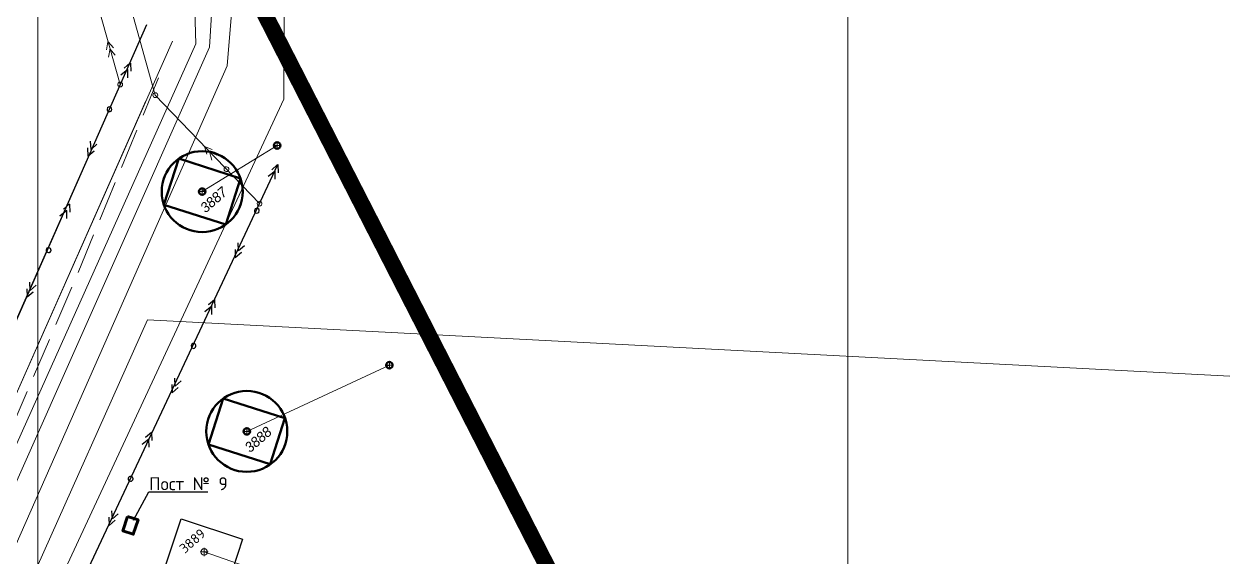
# Model space of a CAD drawing. Header units: millimetres. Extents: x 519 to 9564855, y -810 to 5021775.
# Drawn here: x 9533983 to 9535463, y 5001336 to 5001994 of the extents above; entities that cross this region are included whole.
import ezdxf

# ---------------------------------------------------------------- set-up
doc = ezdxf.new("R2010")
doc.units = ezdxf.units.MM
doc.header["$LTSCALE"] = 2
doc.header["$MEASUREMENT"] = 0
doc.header["$PDMODE"] = 2
doc.header["$PDSIZE"] = 5
for name, pattern in [('92051501$0$GROUND2', [35, 25, -10]), ('DASHED', [0.75, 0.5, -0.25]), ('HIDDEN2', [4.7625, 3.175, -1.5875]), ('НЕПРЕРЫВНАЯ_ЛИНИЯ', [0])]:
    doc.linetypes.add(name, pattern=pattern)
for name, color, linetype in [('GRID_PULKOVO', 7, 'Continuous'), ('OilColl&Flowlines', 3, 'Continuous'), ('PPLINE_WAT', 7, 'WTR_LINE'), ('ROAD_FIELD', 255, '92051501$0$GROUND2'), ('Stage 9.Frame&Text', 7, 'Continuous')]:
    doc.layers.add(name, color=color, linetype=linetype)
for name, color, linetype, lineweight in [('KTO to TEXACO OilLine', 107, 'НЕПРЕРЫВНАЯ_ЛИНИЯ', 60), ('Land lease as of 24.06.2004', 47, 'HIDDEN2', 70), ('PPLINE_GAS', 4, 'GAS_LINE', 30), ('Скважины на 2026', 222, 'Continuous', 50), ('Электро', 1, 'Continuous', 30), ('Электроснаб', 1, 'Continuous', 18), ('Электроснабжене', 1, 'Continuous', 18)]:
    doc.layers.add(name, color=color, linetype=linetype, lineweight=lineweight)
doc.styles.add('92051501$0$STANDARD', font='simplex.shx')
doc.styles.add('Elect', font='isocpeur.ttf')
doc.styles.add('Line_GUGK', font='')
doc.styles.get('Line_GUGK').set_extended_font_data('Bm431', italic=True)
doc.linetypes.add('GAS_LINE', pattern='A,0.5,-0.2,["G",92051501$0$STANDARD,S=0.1,R=0,X=-0.1,Y=-0.05],-0.05', length=0.75)
doc.linetypes.add('WTR_LINE', pattern='A,0.5,-0.2,["W",92051501$0$STANDARD,S=0.1,R=0,X=-0.1,Y=-0.05],-0.05', length=0.75)

# ---------------------------------------------------------------- blocks, each defined once
blk = doc.blocks.new('92051501$0$WELLPAD')
at = {"flags": 128}
blk.add_lwpolyline([(40, -30), (-40, -30), (-40, 30), (40, 30)], close=True, dxfattribs=at)

msp = doc.modelspace()

# ---------------------------------------------------------------- linework, layer by layer
at = {"linetype": 'ByBlock', "lineweight": 25}
for p, q in [((9534118.19972, 5001381.29555), (9534137.30479, 5001416.37492)), ((9534137.30479, 5001416.37492), (9534209.77454, 5001416.37492))]:
    msp.add_line(p, q, dxfattribs=at)
at = {"linetype": 'ByBlock', "lineweight": 60}
msp.add_lwpolyline([(9534110.94118, 5001386.0364), (9534123.76796, 5001381.86872), (9534117.95625, 5001363.9821), (9534105.12947, 5001368.14978)], close=True, dxfattribs=at)
at = {"layer": 'DEFPOINTS', "lineweight": 0, "ltscale": 80}
msp.add_point((9534205.4, 5001342.1), dxfattribs=at)
msp.add_point((9534205.4, 5001342.1), dxfattribs=at)
msp.add_point((9534205.4, 5001342.1), dxfattribs=at)
at = {"layer": 'GRID_PULKOVO', "lineweight": 0}
for p, q in [((9534000, 5010000), (9534000, 4992000)), ((9535000, 5010000), (9535000, 4997493.94022))]:
    msp.add_line(p, q, dxfattribs=at)
at = {"layer": 'KTO to TEXACO OilLine', "lineweight": 0, "extrusion": (0, 0, -1)}
for p, q in [((9534135.36622, 5001628.52621), (9532876.39227, 4998813.45623)), ((9534500, 5001609.62), (9534135.36622, 5001628.52621))]:
    msp.add_line(p, q, dxfattribs=at)
at = {"layer": 'KTO to TEXACO OilLine', "lineweight": 0}
msp.add_line((9540000, 5001324.44587), (9534500, 5001609.62), dxfattribs=at)
at = {"layer": 'Land lease as of 24.06.2004', "color": 34, "linetype": 'DASHED', "lineweight": 0, "ltscale": 50, "const_width": 20}
msp.add_lwpolyline([(9519654.3, 5003739.6), (9532971.6, 5004566.6), (9534671.1, 5001241.4), (9547648.8, 4998330.8), (9546800.6, 4994774.1), (9538599.5, 4994719.2), (9534700.1, 4995931.6), (9534118, 4994384.9), (9531927.8, 4994990.9), (9532139.5, 4996381.2), (9522290.1, 4999426.3), (9519885.3, 4999727), (9519654.3, 5003739.6)], dxfattribs=at)
at = {"layer": 'OilColl&Flowlines', "lineweight": 0}
msp.add_line((9534205.4, 5001342.1), (9534271.34165, 5001319.04875), dxfattribs=at)
msp.add_lwpolyline([(9533000, 4999030.09132), (9533615.18224, 5000421.08812), (9534303.88294, 5001901.26817), (9534304.3202, 5002003.60385), (9532251.82783, 5009271.49641)], dxfattribs=at)
at = {"layer": 'PPLINE_GAS', "lineweight": 0, "ltscale": 40}
for p, q in [((9534216.23835, 5002033.37424), (9534212.12788, 5001965.35709)), ((9534212.1526, 5001965.41266), (9533540.56966, 5000455.90191))]:
    msp.add_line(p, q, dxfattribs=at)
at = {"layer": 'PPLINE_WAT', "lineweight": 0}
msp.add_lwpolyline([(9533000, 5006417.04476), (9534241.35452, 5002031.92113), (9534233.93028, 5001942.30806), (9533572.35026, 5000442.91927), (9533000, 4999148.373)], dxfattribs=at)
at = {"layer": 'PPLINE_WAT', "color": 5, "lineweight": 0, "ltscale": 2}
msp.add_lwpolyline([(9533000, 4999292.00293), (9533521.20287, 5000465.19453), (9534195.31134, 5001969.65279), (9534192.94502, 5002039.13618), (9533000, 5006192.97478)], dxfattribs=at)
at = {"layer": 'ROAD_FIELD', "lineweight": 0, "flags": 128}
msp.add_lwpolyline([(9534149.136, 5001927.573), (9534042.901, 5001670.848), (9533823.11436, 5001159.06278)], dxfattribs=at)
at = {"layer": 'Stage 9.Frame&Text', "color": 0, "linetype": 'ByBlock', "lineweight": 0}
msp.add_circle((9534205.45275, 5001342.08255), 4, dxfattribs=at)
msp.add_point((9534205.45275, 5001342.08255), dxfattribs=at)
at = {"layer": 'Скважины на 2026', "lineweight": 5}
for p, q in [((9534295.5, 5001843.9), (9534203, 5001787)), ((9534434, 5001572.8), (9534258, 5001491))]:
    msp.add_line(p, q, dxfattribs=at)
at = {"layer": 'Скважины на 2026', "color": 177, "linetype": 'ByBlock', "ltscale": 50, "true_color": 0x293189}
msp.add_lwpolyline([(9534155.77913, 5001770.56257), (9534232.00178, 5001746.27044), (9534250.22087, 5001803.43743), (9534173.99822, 5001827.72956)], close=True, dxfattribs=at)
at = {"layer": 'Скважины на 2026', "color": 177, "linetype": 'ByBlock', "ltscale": 50, "true_color": 0x293189, "elevation": 0}
msp.add_lwpolyline([(9534210.68232, 5001474.59224), (9534286.90497, 5001450.30011), (9534305.12406, 5001507.4671), (9534228.90141, 5001531.75923)], close=True, dxfattribs=at)
at = {"layer": 'Скважины на 2026', "color": 177, "linetype": 'ByBlock', "ltscale": 50, "true_color": 0x293189}
for centre in [(9534203, 5001787), (9534258, 5001491)]:
    msp.add_circle(centre, 50, dxfattribs=at)
at = {"layer": 'Скважины на 2026', "color": 177, "linetype": 'ByBlock', "true_color": 0x293189}
for centre in [(9534295.5, 5001843.9), (9534203, 5001787), (9534434, 5001572.8), (9534258, 5001491)]:
    msp.add_circle(centre, 4, dxfattribs=at)
at = {"layer": 'Скважины на 2026', "color": 177, "linetype": 'ByBlock', "lineweight": 0, "true_color": 0x293189}
for p in [(9534295.5, 5001843.9), (9534203, 5001787), (9534434, 5001572.8), (9534258, 5001491)]:
    msp.add_point(p, dxfattribs=at)
at = {"layer": 'Электро'}
for p, q in [((9534134.41914, 5001993.0866), (9533000.18214, 4999430.22753)), ((9534114.15666, 5001945.87034), (9534106.79997, 5001939.53128)), ((9534114.3858, 5001945.76496), (9534114.8199, 5001935.8432)), ((9534111.02994, 5001937.86384), (9534102.56407, 5001930.92376)), ((9534110.69536, 5001937.73993), (9534110.79488, 5001927.69425)), ((9534061.56579, 5001841.16727), (9534061.89445, 5001831.01623)), ((9534061.89445, 5001831.01623), (9534069.58571, 5001837.47919)), ((9534065.91946, 5001839.16517), (9534065.25623, 5001849.19231)), ((9534073.04701, 5001845.6096), (9534065.91946, 5001839.16517)), ((9533523.11914, 5000171.2866), (9534296.3347, 5001820.36161)), ((9534292.97885, 5001812.46049), (9534284.51298, 5001805.52041)), ((9534296.10556, 5001820.46698), (9534288.74888, 5001814.12793)), ((9534292.64427, 5001812.33657), (9534292.74378, 5001802.29089)), ((9534296.3347, 5001820.36161), (9534296.7688, 5001810.43985)), ((9534035.9142, 5001763.83965), (9534027.44833, 5001756.89957)), ((9534039.04091, 5001771.84615), (9534031.68423, 5001765.5071)), ((9534035.57962, 5001763.71574), (9534035.67914, 5001753.67006)), ((9534039.27005, 5001771.74078), (9534039.70415, 5001761.81901)), ((9534247.86837, 5001713.76182), (9534247.20513, 5001723.78896)), ((9534254.99591, 5001720.20625), (9534247.86837, 5001713.76182)), ((9534243.5147, 5001715.76392), (9534243.84335, 5001705.61287)), ((9534243.84335, 5001705.61287), (9534251.53462, 5001712.07584)), ((9533990.80372, 5001665.14098), (9533990.14048, 5001675.16812)), ((9533986.45005, 5001667.14309), (9533986.7787, 5001656.99204)), ((9533986.7787, 5001656.99204), (9533994.46997, 5001663.455)), ((9533997.93127, 5001671.58541), (9533990.80372, 5001665.14098)), ((9534214.8476, 5001645.54798), (9534206.38173, 5001638.6079)), ((9534217.97431, 5001653.55447), (9534210.61763, 5001647.21542)), ((9534214.51302, 5001645.42407), (9534214.61254, 5001635.37839)), ((9534218.20345, 5001653.4491), (9534218.63755, 5001643.52734)), ((9534169.73712, 5001546.84931), (9534169.07388, 5001556.87645)), ((9534165.38345, 5001548.85141), (9534165.7121, 5001538.70036)), ((9534165.7121, 5001538.70036), (9534173.40337, 5001545.16333)), ((9534176.86467, 5001553.29374), (9534169.73712, 5001546.84931)), ((9534140.30064, 5001489.58442), (9534132.94396, 5001483.24537)), ((9534140.52978, 5001489.47905), (9534140.96388, 5001479.55728)), ((9534137.17393, 5001481.57793), (9534128.70805, 5001474.63784)), ((9534136.83935, 5001481.45401), (9534136.93886, 5001471.40833)), ((9534087.70977, 5001384.88136), (9534088.03843, 5001374.73031)), ((9534088.03843, 5001374.73031), (9534095.7297, 5001381.19327)), ((9534092.06345, 5001382.87925), (9534091.40021, 5001392.9064)), ((9534099.19099, 5001389.32369), (9534092.06345, 5001382.87925))]:
    msp.add_line(p, q, dxfattribs=at)
for centre, start, end in [((9534088.48648, 5001888.77093), 175.90037937, 355.90037937), ((9534088.48648, 5001888.77093), 355.90037937, 175.90037937), ((9534270.43538, 5001763.36757), 175.90038964, 355.90038964), ((9534270.43538, 5001763.36757), 355.90038964, 175.90038964), ((9534013.37074, 5001714.74674), 175.90038948, 355.90038948), ((9534013.37074, 5001714.74674), 355.90038948, 175.90038948), ((9534192.30414, 5001596.45506), 175.90038964, 355.90038964), ((9534192.30414, 5001596.45506), 355.90038964, 175.90038964), ((9534114.63046, 5001432.48501), 175.90038878, 355.90038878), ((9534114.63046, 5001432.48501), 355.90038878, 175.90038878)]:
    msp.add_arc(centre, 3, start, end, dxfattribs=at)
at = {"layer": 'Электроснаб', "color": 1, "linetype": 'ByBlock', "lineweight": 0}
for p, q in [((9534166.11914, 5001972.9866), (9533031.88214, 4999410.12753)), ((9534061.56579, 5001841.16727), (9534061.89445, 5001831.01623)), ((9534061.89445, 5001831.01623), (9534069.58571, 5001837.47919)), ((9534065.91946, 5001839.16517), (9534065.25623, 5001849.19231)), ((9534073.04701, 5001845.6096), (9534065.91946, 5001839.16517)), ((9533523.11914, 5000171.2866), (9534273.73789, 5001772.16827)), ((9534035.9142, 5001763.83965), (9534027.44833, 5001756.89957)), ((9534039.04091, 5001771.84615), (9534031.68423, 5001765.5071)), ((9534035.57962, 5001763.71574), (9534035.67914, 5001753.67006)), ((9534039.27005, 5001771.74078), (9534039.70415, 5001761.81901)), ((9534247.86837, 5001713.76182), (9534247.20513, 5001723.78896)), ((9534254.99591, 5001720.20625), (9534247.86837, 5001713.76182)), ((9534243.5147, 5001715.76392), (9534243.84335, 5001705.61287)), ((9534243.84335, 5001705.61287), (9534251.53462, 5001712.07584)), ((9533990.80372, 5001665.14098), (9533990.14048, 5001675.16812)), ((9533986.45005, 5001667.14309), (9533986.7787, 5001656.99204)), ((9533986.7787, 5001656.99204), (9533994.46997, 5001663.455)), ((9533997.93127, 5001671.58541), (9533990.80372, 5001665.14098)), ((9534214.8476, 5001645.54798), (9534206.38173, 5001638.6079)), ((9534217.97431, 5001653.55447), (9534210.61763, 5001647.21542)), ((9534214.51302, 5001645.42407), (9534214.61254, 5001635.37839)), ((9534218.20345, 5001653.4491), (9534218.63755, 5001643.52734)), ((9534169.73712, 5001546.84931), (9534169.07388, 5001556.87645)), ((9534165.38345, 5001548.85141), (9534165.7121, 5001538.70036)), ((9534165.7121, 5001538.70036), (9534173.40337, 5001545.16333)), ((9534176.86467, 5001553.29374), (9534169.73712, 5001546.84931)), ((9534140.30064, 5001489.58442), (9534132.94396, 5001483.24537)), ((9534140.52978, 5001489.47905), (9534140.96388, 5001479.55728)), ((9534137.17393, 5001481.57793), (9534128.70805, 5001474.63784)), ((9534136.83935, 5001481.45401), (9534136.93886, 5001471.40833)), ((9534087.70977, 5001384.88136), (9534088.03843, 5001374.73031)), ((9534088.03843, 5001374.73031), (9534095.7297, 5001381.19327)), ((9534092.06345, 5001382.87925), (9534091.40021, 5001392.9064)), ((9534099.19099, 5001389.32369), (9534092.06345, 5001382.87925))]:
    msp.add_line(p, q, dxfattribs=at)
for centre, start, end in [((9534088.48648, 5001888.77093), 175.90037937, 355.90037937), ((9534088.48648, 5001888.77093), 355.90037937, 175.90037937), ((9534270.43538, 5001763.36757), 175.90038964, 355.90038964), ((9534270.43538, 5001763.36757), 355.90038964, 175.90038964), ((9534013.37074, 5001714.74674), 175.90038948, 355.90038948), ((9534013.37074, 5001714.74674), 355.90038948, 175.90038948), ((9534192.30414, 5001596.45506), 175.90038964, 355.90038964), ((9534192.30414, 5001596.45506), 355.90038964, 175.90038964), ((9534114.63046, 5001432.48501), 175.90038878, 355.90038878), ((9534114.63046, 5001432.48501), 355.90038878, 175.90038878)]:
    msp.add_arc(centre, 3, start, end, dxfattribs=at)
at = {"layer": 'Электроснабжене', "color": 1, "lineweight": 0, "ltscale": 50}
for p, q in [((9534145.1, 5001906.2), (9532882, 5006420)), ((9534101.79379, 5001919.36816), (9533086.9, 5005510.5)), ((9534273.73789, 5001772.16827), (9534145.1, 5001906.2))]:
    msp.add_line(p, q, dxfattribs=at)
at = {"layer": 'Электроснабжене', "color": 1, "linetype": 'ByBlock', "lineweight": 0}
for p, q in [((9534086.70099, 5001971.84582), (9534085.02101, 5001962.28119)), ((9534086.94507, 5001971.90936), (9534093.56361, 5001964.50498)), ((9534089.35077, 5001963.66908), (9534087.19287, 5001952.93693)), ((9534089.17027, 5001963.36132), (9534095.60831, 5001955.64917)), ((9534101.79379, 5001919.36816), (9531486.31914, 4996009.5866)), ((9534133.49379, 5001899.26816), (9533031.88214, 4999410.12753)), ((9534061.56579, 5001841.16727), (9534061.89445, 5001831.01623)), ((9534061.89445, 5001831.01623), (9534069.58571, 5001837.47919)), ((9534065.91946, 5001839.16517), (9534065.25623, 5001849.19231)), ((9534073.04701, 5001845.6096), (9534065.91946, 5001839.16517)), ((9534205.80151, 5001842.58932), (9534208.63332, 5001833.30033)), ((9534205.99038, 5001842.75646), (9534215.2438, 5001839.15034)), ((9534211.84412, 5001836.14176), (9534221.07592, 5001832.17951)), ((9534211.86574, 5001836.4979), (9534214.79993, 5001825.95151)), ((9533523.11914, 5000171.2866), (9534273.73789, 5001772.16827)), ((9534035.9142, 5001763.83965), (9534027.44833, 5001756.89957)), ((9534039.04091, 5001771.84615), (9534031.68423, 5001765.5071)), ((9534035.57962, 5001763.71574), (9534035.67914, 5001753.67006)), ((9534039.27005, 5001771.74078), (9534039.70415, 5001761.81901)), ((9534247.86837, 5001713.76182), (9534247.20513, 5001723.78896)), ((9534254.99591, 5001720.20625), (9534247.86837, 5001713.76182)), ((9534243.5147, 5001715.76392), (9534243.84335, 5001705.61287)), ((9534243.84335, 5001705.61287), (9534251.53462, 5001712.07584)), ((9533990.80372, 5001665.14098), (9533990.14048, 5001675.16812)), ((9533986.45005, 5001667.14309), (9533986.7787, 5001656.99204)), ((9533986.7787, 5001656.99204), (9533994.46997, 5001663.455)), ((9533997.93127, 5001671.58541), (9533990.80372, 5001665.14098)), ((9534214.8476, 5001645.54798), (9534206.38173, 5001638.6079)), ((9534217.97431, 5001653.55447), (9534210.61763, 5001647.21542)), ((9534214.51302, 5001645.42407), (9534214.61254, 5001635.37839)), ((9534218.20345, 5001653.4491), (9534218.63755, 5001643.52734)), ((9534169.73712, 5001546.84931), (9534169.07388, 5001556.87645)), ((9534165.38345, 5001548.85141), (9534165.7121, 5001538.70036)), ((9534165.7121, 5001538.70036), (9534173.40337, 5001545.16333)), ((9534176.86467, 5001553.29374), (9534169.73712, 5001546.84931)), ((9534140.30064, 5001489.58442), (9534132.94396, 5001483.24537)), ((9534140.52978, 5001489.47905), (9534140.96388, 5001479.55728)), ((9534137.17393, 5001481.57793), (9534128.70805, 5001474.63784)), ((9534136.83935, 5001481.45401), (9534136.93886, 5001471.40833)), ((9534087.70977, 5001384.88136), (9534088.03843, 5001374.73031)), ((9534088.03843, 5001374.73031), (9534095.7297, 5001381.19327)), ((9534092.06345, 5001382.87925), (9534091.40021, 5001392.9064)), ((9534099.19099, 5001389.32369), (9534092.06345, 5001382.87925))]:
    msp.add_line(p, q, dxfattribs=at)
at = {"layer": 'Электроснабжене', "color": 1, "linetype": 'ByBlock', "lineweight": 0, "ltscale": 50}
msp.add_circle((9534145.1, 5001906.2), 3, dxfattribs=at)
at = {"layer": 'Электроснабжене', "color": 1, "linetype": 'ByBlock', "lineweight": 0}
for centre, start, end in [((9534101.79379, 5001919.36816), 175.90037937, 355.90037937), ((9534101.79379, 5001919.36816), 355.90037937, 175.90037937), ((9534088.48648, 5001888.77093), 175.90037937, 355.90037937), ((9534088.48648, 5001888.77093), 355.90037937, 175.90037937), ((9534232.89633, 5001814.72233), 175.90038964, 355.90038964), ((9534232.89633, 5001814.72233), 355.90038964, 175.90038964), ((9534273.73789, 5001772.16827), 175.90038964, 355.90038964), ((9534273.73789, 5001772.16827), 355.90038964, 175.90038964), ((9534013.37074, 5001714.74674), 175.90038948, 355.90038948), ((9534013.37074, 5001714.74674), 355.90038948, 175.90038948), ((9534192.30414, 5001596.45506), 175.90038964, 355.90038964), ((9534192.30414, 5001596.45506), 355.90038964, 175.90038964), ((9534114.63046, 5001432.48501), 175.90038878, 355.90038878), ((9534114.63046, 5001432.48501), 355.90038878, 175.90038878)]:
    msp.add_arc(centre, 3, start, end, dxfattribs=at)

# ---------------------------------------------------------------- block references
at = {"layer": 'Stage 9.Frame&Text', "color": 0, "linetype": 'ByBlock', "lineweight": 0, "xscale": 1.000397499139614, "yscale": 1.000397499139614, "zscale": 1.000397499139614, "rotation": 341.6915560444714}
msp.add_blockref('92051501$0$WELLPAD', (9534205.46291, 5001341.99086, 0.00005), dxfattribs=at)

# ---------------------------------------------------------------- texts
at = {"color": 1, "linetype": 'ByBlock', "lineweight": 25, "style": 'Elect'}
msp.add_text('Пост № 9', height=16, dxfattribs=at).set_placement((9534137.3382, 5001418.30775))
at = {"layer": 'Stage 9.Frame&Text', "color": 0, "linetype": 'ByBlock', "lineweight": 0, "style": 'Elect'}
msp.add_text('3889', height=12, rotation=41, dxfattribs=at).set_placement((9534181.48583, 5001339.59749))
at = {"layer": 'Скважины на 2026', "color": 177, "linetype": 'ByBlock', "true_color": 0x293189, "style": 'Line_GUGK'}
for s, p in [('3887', (9534207.15466, 5001760.05423)), ('3888', (9534262.05785, 5001464.0839, 0))]:
    msp.add_text(s, height=12.5, rotation=41, dxfattribs=at).set_placement(p)

doc.saveas('drawing.dxf')
